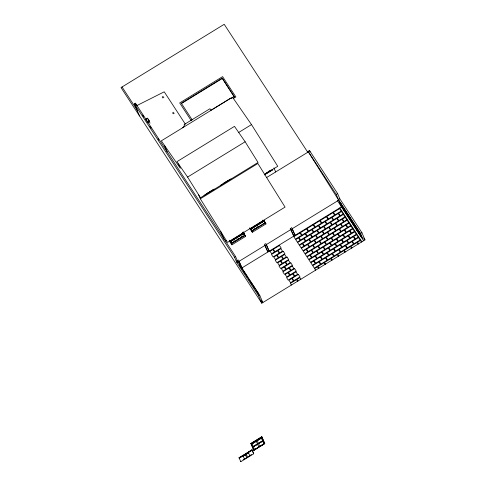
<?xml version="1.0" encoding="UTF-8"?>
<svg xmlns="http://www.w3.org/2000/svg" width="486" height="486" viewBox="0 0 486 486"><rect width="100%" height="100%" fill="white"/><g stroke="black" fill="none" stroke-linecap="round" stroke-linejoin="round"><path stroke-width="0.73" d="M139.525 115.935L134.409 103.828L135.43 103.202L235.576 256.578L237.885 262.045L338.687 200.208L308.349 151.918L308.1 151.328L309.467 150.496L337.618 193.61L339.799 198.78L361.918 232.66L364.974 239.896L261.79 303.197L121.026 87.602L224.21 24.3L308.063 152.726M163.278 96.38L162.257 97.006L162.859 97.929L163.879 97.303M145.77 119.319L147.61 118.195L149.603 121.306L147.768 122.429L145.836 119.477M146.359 119.155L147.61 118.195M149.992 123.171L149.172 121.227L149.445 121.057M147.701 122.278L149.603 121.306M222.309 78.465L181.442 103.536L181.314 103.239L222.181 78.167L234.374 96.945L222.181 78.167M173.636 112.242L172.609 112.867L173.216 113.791L174.237 113.165M184.133 124.568L209.928 108.749L210.973 110.255L230.716 98.129M182.365 127.806L183.386 127.18L185.196 123.918L164.232 91.811L136.511 105.76L135.43 103.202M231.057 98.609L234.246 96.647M233.304 98.518L235.862 96.945L222.6 76.63L179.699 102.941L191.308 120.722M238.523 132.563L251.493 124.604L277.743 166.303L264.269 174.571M187.59 177.074L245.144 141.772L258.048 162.47L200.493 197.772L187.59 177.074L176.922 161.674L234.477 126.366L245.144 141.772M206.216 193.89L208.123 192.717M209.393 191.94L211.301 190.773M212.576 189.99L213.846 189.212M223.56 183.252L228.645 180.13M204.029 195.415L214.247 189.151M220.735 185.166L230.953 178.903M200.317 198.81L257.872 163.503L285.057 207.103L227.503 242.411L200.317 198.81L198.598 194.734M268.424 171.509L270.35 170.331M266.237 173.004L268.144 171.831M270.052 170.665L271.322 169.881M264.591 174.571L272.622 169.833L264.323 174.924M266.371 177.676L308.349 151.918M225.449 241.001L226.585 240.303M243.674 233.25L244.549 235.315L231.609 243.255L230.735 241.184L243.881 233.122M251.371 228.529L264.433 220.772L251.086 228.961L264.433 220.772M243.96 233.201L230.65 241.499L244.002 233.304L243.17 231.998L244.002 233.304M233.687 241.548L234.975 240.758M236.913 239.568L238.845 238.383M240.783 237.192L242.721 236.008M253.473 229.41L254.761 228.62M256.699 227.43L258.637 226.245M250.521 228.39L252.04 230.716L264.985 222.782L264.111 220.711M245.09 235.412L245.527 236.445L231.907 244.804L231.47 243.772L245.09 235.412L243.079 232.332M265.526 222.88L265.964 223.912L252.337 232.272L251.906 231.239L265.526 222.88L264.317 221.033M241.244 266.62L242.052 267.853L341.494 206.854L336.251 194.449L337.618 193.61M261.79 303.197L258.728 295.962L236.609 262.082L234.55 257.209L235.576 256.578M236.609 262.082L237.63 261.456L259.755 295.33L262.811 302.565L261.577 300.688M339.799 198.78L338.438 199.618L360.557 233.499L363.613 240.734L337.351 200.511M351.676 222.078L349.628 216.829L351.676 222.078L342.466 207.972L340.419 202.723M342.466 207.972L340.692 203.367M248.553 278.83L249.233 280.039M249.433 280.185L255.18 288.69M350.376 218.269L352.696 223.353L361.766 237.545L352.557 223.439L350.376 218.269L359.585 232.375L361.766 237.545M359.585 232.375L361.906 237.46M258.728 295.962L259.755 295.33M360.557 233.499L361.918 232.66M253.631 449.927L250.867 443.457L261.766 436.768L264.791 443.645L253.892 450.328L253.552 449.805L253.892 449.593L254.233 450.121M250.946 443.578L261.845 436.896M253.892 450.328L251.207 443.979L262.106 437.291M255.679 441.555L252.119 443.736L253.376 446.664L257.531 444.119L256.274 441.191M260.788 438.421L257.228 440.608L258.485 443.536L262.64 440.984L261.377 438.056M252.179 443.833L256.335 441.282M257.282 440.699L261.438 438.147M259.014 443.074L262.58 440.893L263.886 443.937L259.67 446.391M253.364 446.695L256.924 444.508M259.068 443.196L262.033 441.373M253.425 446.786L257.471 444.028L253.315 446.573L254.621 449.617L258.777 447.071L257.58 444.234M259.731 446.488L258.534 443.651L262.689 441.1M240.801 461.7L239.045 457.757L251.985 449.817L253.741 453.76L240.801 461.7L240.54 461.299M239.124 457.879L252.064 449.939M240.752 457.065L241.979 456.311M252.246 450.218L239.306 458.158L239.045 457.757M243.328 455.747L245.163 454.617M248.231 452.739L245.776 454.24L245.576 453.936M243.255 456.141L245.503 454.762L243.194 456.05L244.415 458.942M246.323 454.258L248.571 452.885L246.262 454.167L247.544 457.156L250.217 455.613M260.854 445.668L262.045 444.939M254.172 450.024L263.752 444.149M243.128 459.713L245.072 458.523M250.247 455.346L251.541 454.55M244.081 459.373L246.724 457.654L245.503 454.762M251.493 124.604L232.502 97.182L161.328 140.843L180.318 168.265L178.49 163.934M308.1 151.328L336.251 194.449M363.741 238L364.974 239.896M340.279 202.808L349.489 216.914M342.6 207.893L351.809 221.999M339.793 207.899L361.912 241.779M361.432 242.071L360.387 240.467L357.562 242.198L358.607 243.802M358.127 244.094L357.082 242.496L350.953 246.256L351.998 247.854M351.524 248.146L350.479 246.548L344.349 250.308L345.394 251.906M344.914 252.198L343.869 250.6L337.74 254.36L338.785 255.958M338.311 256.256L337.266 254.652L331.136 258.412L332.181 260.016M331.701 260.308L330.656 258.704L324.527 262.464L325.571 264.068M325.098 264.36L324.053 262.756L317.923 266.516L318.968 268.12M318.488 268.412L317.443 266.808L314.618 268.545L315.663 270.143M291.57 227.387L295.178 235.26L294.376 234.033M290.203 228.22L293.817 236.099L290.482 228.888M263.953 220.832L265.964 223.912M263.467 220.456L264.985 222.782M262.835 220.219L263.637 221.452M262.683 220.194L263.485 221.422M300.846 279.231L299.801 277.634L296.976 279.365L298.021 280.969M181.314 103.239L192.177 119.872M297.547 281.26L296.503 279.657L290.367 283.417L291.418 285.021M265.684 243.261L269.293 251.141L268.491 249.907M264.323 244.1L267.932 251.979L264.882 245.43M251.292 228.839L252.04 230.716M249.895 228.159L251.906 231.239M249.525 227.958L252.337 232.272M243.917 233.985L245.527 236.445M242.654 232.405L244.549 235.315M229.823 240.187L230.65 241.499M229.708 240.345L231.609 243.255M229.459 240.692L231.47 243.772M229.495 241.111L231.907 244.804M147.969 119.477L148.667 120.546M148.904 120.814L149.172 121.227M238.438 259.974L242.052 267.853M142.605 115.091L143.826 116.956M149.907 126.275L151.134 128.152M158.078 138.783L158.892 140.035M247.884 277.524L239.343 264.724L242.544 269.633M255.976 289.917L258.783 294.212L257.446 292.457M134.409 103.828L234.55 257.209M243.747 271.474L244.944 273.314M246.548 275.769L247.35 276.99M251.037 282.639L252.24 284.48M253.838 286.934L254.64 288.162M255.843 290.002L256.644 291.229M122.047 86.97L137.672 110.899M264.791 443.645L264.451 443.117L264.105 443.329L264.451 443.852M258.777 447.071L254.621 449.617M251.268 443.396L251.554 443.827M250.867 443.457L251.207 443.979M251.705 450.176L248.644 452.053M253.479 453.359L253.741 453.76M249.731 455.686L248.571 452.885M242.514 455.813L242.714 456.123M309.467 150.496L310.044 151.875M273.934 167.901L275.659 171.977M292.408 229.38L294.091 233.365M266.528 245.26L268.211 249.245M239.003 261.304L240.965 265.957M220.766 231.603L224.058 239.398M164.462 145.363L167.202 151.863M261.766 436.768L264.53 443.244M262.063 438.244L262.932 440.316M263.515 441.689L264.39 443.761M251.985 449.817L253.564 453.487M243.31 233.086L230.82 240.874L243.31 233.086M263.74 220.553L251.256 228.341L263.74 220.553M272.883 249.543L270.052 251.28L271.662 253.741L274.487 252.009L272.883 249.543M279.486 245.491L273.357 249.251L274.967 251.718L281.096 247.957L279.486 245.491M299.953 232.94L293.823 236.7L295.433 239.161L301.563 235.4L299.953 232.94M306.563 228.882L300.433 232.642L302.043 235.109L308.173 231.348L306.563 228.882M313.166 224.83L307.037 228.59L308.646 231.057L314.776 227.296L313.166 224.83M319.776 220.778L313.646 224.538L315.256 227.005L321.386 223.244L319.776 220.778M326.379 216.726L320.25 220.486L321.86 222.953L327.989 219.192L326.379 216.726M332.989 212.674L326.859 216.434L328.469 218.894L334.599 215.134L332.989 212.674M339.593 208.622L333.463 212.382L335.073 214.842L341.202 211.082L339.593 208.622M277.597 250.709L271.467 254.47L273.077 256.93L279.207 253.17L277.597 250.709M280.902 248.68L278.077 250.412L279.681 252.878L282.512 251.147L280.902 248.68M298.544 237.861L295.713 239.592L297.323 242.058L300.148 240.321L298.544 237.861M305.147 233.809L299.018 237.569L300.627 240.029L306.757 236.269L305.147 233.809M311.757 229.75L305.627 233.511L307.231 235.977L313.367 232.217L311.757 229.75M318.36 225.698L312.231 229.459L313.841 231.925L319.97 228.165L318.36 225.698M324.97 221.646L318.84 225.407L320.45 227.873L326.58 224.113L324.97 221.646M331.573 217.594L325.444 221.355L327.054 223.821L333.183 220.061L331.573 217.594M338.183 213.542L332.053 217.303L333.663 219.763L339.793 216.003L338.183 213.542M341.488 211.513L338.657 213.251L340.267 215.711L343.092 213.98L341.488 211.513M276.662 255.338L273.837 257.07L275.44 259.536L278.271 257.799L276.662 255.338M283.265 251.28L277.135 255.041L278.745 257.507L284.875 253.747L283.265 251.28M303.738 238.729L297.608 242.49L299.212 244.95L305.342 241.19L303.738 238.729M310.341 234.677L304.212 238.438L305.822 240.898L311.951 237.138L310.341 234.677M316.951 230.619L310.821 234.38L312.425 236.846L318.555 233.086L316.951 230.619M323.555 226.567L317.425 230.328L319.035 232.794L325.164 229.034L323.555 226.567M330.164 222.515L324.034 226.276L325.638 228.742L331.774 224.982L330.164 222.515M336.768 218.463L330.638 222.224L332.248 224.69L338.377 220.93L336.768 218.463M343.377 214.411L337.248 218.171L338.857 220.632L344.987 216.878L343.377 214.411M281.376 256.499L275.246 260.259L276.856 262.719L282.986 258.959L281.376 256.499M284.681 254.47L281.856 256.207L283.466 258.667L286.29 256.936L284.681 254.47M302.322 243.65L299.498 245.381L301.101 247.848L303.932 246.11L302.322 243.65M308.926 239.598L302.796 243.358L304.406 245.819L310.536 242.058L308.926 239.598M315.536 235.546L309.406 239.306L311.016 241.767L317.145 238.006L315.536 235.546M322.145 231.488L316.009 235.248L317.619 237.715L323.749 233.954L322.145 231.488M328.749 227.436L322.619 231.196L324.229 233.663L330.358 229.902L328.749 227.436M335.358 223.384L329.229 227.144L330.832 229.611L336.962 225.85L335.358 223.384M341.962 219.332L335.832 223.092L337.442 225.559L343.572 221.798L341.962 219.332M345.267 217.303L342.442 219.04L344.045 221.501L346.876 219.769L345.267 217.303M280.44 261.128L277.615 262.859L279.225 265.326L282.05 263.588L280.44 261.128M287.05 257.076L280.92 260.83L282.524 263.297L288.66 259.536L287.05 257.076M307.517 244.519L301.387 248.279L302.997 250.74L309.126 246.979L307.517 244.519M314.12 240.467L307.99 244.227L309.6 246.688L315.73 242.927L314.12 240.467M320.73 236.415L314.6 240.175L316.21 242.636L322.34 238.875L320.73 236.415M327.333 232.357L321.203 236.117L322.813 238.583L328.943 234.823L327.333 232.357M333.943 228.305L327.813 232.065L329.423 234.531L335.553 230.771L333.943 228.305M340.552 224.253L334.417 228.013L336.026 230.479L342.156 226.719L340.552 224.253M347.156 220.201L341.026 223.961L342.636 226.427L348.766 222.667L347.156 220.201M285.161 262.288L279.031 266.049L280.635 268.509L286.764 264.749L285.161 262.288M288.459 260.259L285.634 261.997L287.244 264.457L290.069 262.726L288.459 260.259M306.101 249.44L303.276 251.171L304.886 253.637L307.711 251.906L306.101 249.44M312.711 245.387L306.581 249.148L308.191 251.608L314.32 247.848L312.711 245.387M319.314 241.335L313.184 245.096L314.794 247.556L320.924 243.796L319.314 241.335M325.924 237.283L319.794 241.044L321.404 243.504L327.534 239.744L325.924 237.283M332.527 233.225L326.398 236.986L328.007 239.452L334.137 235.692L332.527 233.225M339.137 229.173L333.007 232.934L334.617 235.4L340.747 231.64L339.137 229.173M345.74 225.121L339.611 228.882L341.221 231.348L347.35 227.588L345.74 225.121M349.045 223.098L346.22 224.83L347.83 227.296L350.655 225.559L349.045 223.098M284.225 266.917L281.394 268.649L283.004 271.115L285.829 269.378L284.225 266.917M290.828 262.865L284.699 266.626L286.309 269.086L292.438 265.326L290.828 262.865M311.295 250.308L305.165 254.069L306.775 256.535L312.905 252.775L311.295 250.308M317.905 246.256L311.775 250.017L313.379 252.477L319.515 248.717L317.905 246.256M324.508 242.204L318.379 245.965L319.988 248.425L326.118 244.665L324.508 242.204M331.118 238.152L324.988 241.913L326.598 244.373L332.728 240.613L331.118 238.152M337.721 234.094L331.592 237.854L333.202 240.321L339.331 236.56L337.721 234.094M344.331 230.042L338.201 233.802L339.811 236.269L345.941 232.508L344.331 230.042M350.935 225.99L344.805 229.75L346.415 232.217L352.544 228.456L350.935 225.99M288.939 268.078L282.809 271.838L284.419 274.298L290.549 270.544L288.939 268.078M292.244 266.049L289.413 267.786L291.023 270.246L293.854 268.515L292.244 266.049M309.886 255.229L307.055 256.96L308.665 259.427L311.49 257.695L309.886 255.229M316.489 251.177L310.36 254.937L311.969 257.404L318.099 253.643L316.489 251.177M323.099 247.125L316.969 250.885L318.573 253.346L324.703 249.585L323.099 247.125M329.702 243.073L323.573 246.833L325.183 249.294L331.312 245.533L329.702 243.073M336.312 239.021L330.182 242.781L331.786 245.242L337.916 241.481L336.312 239.021M342.916 234.963L336.786 238.723L338.396 241.19L344.525 237.429L342.916 234.963M349.525 230.911L343.395 234.671L345.005 237.138L351.135 233.377L349.525 230.911M352.83 228.888L349.999 230.619L351.609 233.086L354.434 231.348L352.83 228.888M288.004 272.707L285.179 274.438L286.783 276.905L289.613 275.167L288.004 272.707M294.607 268.655L288.477 272.415L290.087 274.876L296.217 271.115L294.607 268.655M315.074 256.098L308.944 259.858L310.554 262.325L316.684 258.564L315.074 256.098M321.683 252.046L315.554 255.806L317.164 258.273L323.293 254.512L321.683 252.046M328.293 247.994L322.157 251.754L323.767 254.214L329.897 250.454L328.293 247.994M334.897 243.942L328.767 247.702L330.377 250.162L336.506 246.402L334.897 243.942M341.506 239.89L335.376 243.65L336.98 246.11L343.11 242.35L341.506 239.89M348.11 235.832L341.98 239.592L343.59 242.058L349.72 238.298L348.11 235.832M354.719 231.779L348.59 235.54L350.193 238.006L356.323 234.246L354.719 231.779M292.718 273.867L286.588 277.627L288.198 280.094L294.328 276.334L292.718 273.867M296.023 271.838L293.198 273.575L294.808 276.042L297.632 274.304L296.023 271.838M313.664 261.018L310.84 262.756L312.443 265.216L315.274 263.485L313.664 261.018M320.268 256.966L314.138 260.727L315.748 263.193L321.878 259.433L320.268 256.966M326.878 252.914L320.748 256.675L322.358 259.141L328.487 255.381L326.878 252.914M333.481 248.862L327.351 252.623L328.961 255.083L335.091 251.323L333.481 248.862M340.091 244.81L333.961 248.571L335.571 251.031L341.701 247.271L340.091 244.81M346.7 240.758L340.565 244.519L342.174 246.979L348.304 243.219L346.7 240.758M353.304 236.7L347.174 240.461L348.784 242.927L354.914 239.167L353.304 236.7M356.609 234.677L353.784 236.409L355.388 238.875L358.218 237.138L356.609 234.677M291.782 278.496L288.957 280.228L290.567 282.694L293.392 280.963L291.782 278.496M298.392 274.444L292.262 278.205L293.866 280.665L299.996 276.911L298.392 274.444M318.859 261.887L312.729 265.648L314.339 268.114L320.468 264.354L318.859 261.887M325.462 257.835L319.332 261.596L320.942 264.062L327.072 260.302L325.462 257.835M332.072 253.783L325.942 257.544L327.552 260.01L333.682 256.25L332.072 253.783M338.675 249.731L332.546 253.492L334.155 255.952L340.285 252.191L338.675 249.731M345.285 245.679L339.155 249.44L340.765 251.9L346.895 248.139L345.285 245.679M351.888 241.627L345.759 245.387L347.368 247.848L353.498 244.087L351.888 241.627M358.498 237.569L352.368 241.329L353.978 243.796L360.108 240.035L358.498 237.569M237.885 262.045L237.016 260.666L237.885 262.045"/></g></svg>
